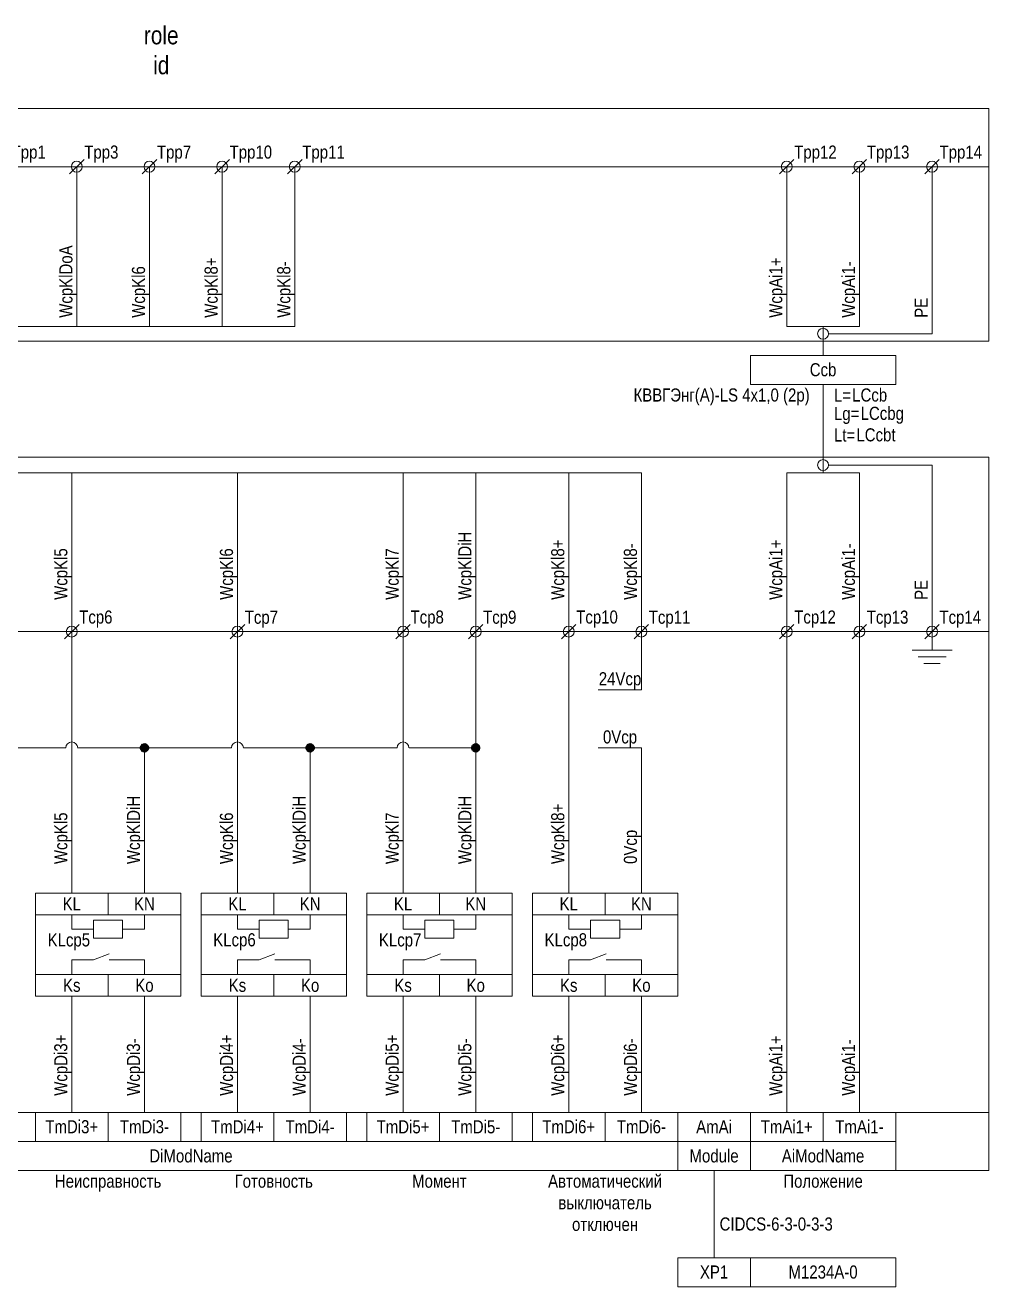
# Model space of a CAD drawing. Header units: millimetres. Extents: x 20 to 296, y -183 to -5.
# Drawn here: x 163.4 to 296, y -183.2 to -9.5 of the extents above; entities that cross this region are included whole.
import ezdxf

# ---------------------------------------------------------------- set-up
doc = ezdxf.new("R2010")
doc.units = ezdxf.units.MM
doc.header["$MEASUREMENT"] = 0
doc.linetypes.add('1_1', pattern=[2000, 1000, -1000])
doc.linetypes.add('4_2_1_2', pattern=[6702.777624, 3527.777672, -1763.888836, 0, -1411.111116])
for name, color, linetype in [('cp_params_ai', 7, 'Continuous'), ('cp_params_di', 7, 'Continuous'), ('cp_static_ai', 7, 'Continuous'), ('cp_static_di', 7, 'Continuous'), ('cp_static_do', 7, 'Continuous'), ('id_params_ai', 7, 'Continuous'), ('id_params_di', 7, 'Continuous'), ('id_params_do', 7, 'Continuous'), ('id_static_di', 7, 'Continuous'), ('id_static_do', 7, 'Continuous')]:
    doc.layers.add(name, color=color, linetype=linetype)
doc.styles.add('СГЕНЕРИР_СТИЛЬ_1', font='ARIALN.TTF')

msp = doc.modelspace()

# ---------------------------------------------------------------- hatches: boundary and pattern name
at = {"layer": 'cp_static_di', "linetype": 'Continuous', "lineweight": 0, "true_color": 0x000000}
for points in [[(179.41, -109), (179.44, -109.15), (179.52, -109.28), (179.65, -109.37), (179.81, -109.4), (179.96, -109.37), (180.09, -109.28), (180.18, -109.15), (180.21, -109), (180.18, -108.85), (180.09, -108.72), (179.96, -108.63), (179.81, -108.6), (179.65, -108.63), (179.52, -108.72), (179.44, -108.85)], [(202.21, -109), (202.24, -109.15), (202.32, -109.28), (202.45, -109.37), (202.61, -109.4), (202.76, -109.37), (202.89, -109.28), (202.97, -109.15), (203.01, -109), (202.97, -108.85), (202.89, -108.72), (202.76, -108.63), (202.61, -108.6), (202.45, -108.63), (202.32, -108.72), (202.24, -108.85)]]:
    msp.add_hatch(color=18, dxfattribs=at).paths.add_polyline_path(points)
at = {"layer": 'id_static_di', "linetype": 'Continuous', "lineweight": 0, "true_color": 0x000000}
msp.add_hatch(color=18, dxfattribs=at).paths.add_polyline_path([(225, -109), (225.04, -109.15), (225.12, -109.28), (225.25, -109.37), (225.4, -109.4), (225.56, -109.37), (225.69, -109.28), (225.77, -109.15), (225.8, -109), (225.77, -108.85), (225.69, -108.72), (225.56, -108.63), (225.4, -108.6), (225.25, -108.63), (225.12, -108.72), (225.04, -108.85)])

# ---------------------------------------------------------------- linework, layer by layer
at = {"layer": 'cp_static_ai', "color": 7, "linetype": 'Continuous', "lineweight": 15, "ltscale": 100}
for p, q in [((267.2, -94), (269.2, -92)), ((277.2, -94), (279.2, -92)), ((287.2, -94), (289.2, -92)), ((268.2, -93), (268.2, -159.18)), ((278.2, -93), (278.2, -159.18)), ((288.2, -93), (288.2, -95.53)), ((285.46, -95.53), (290.95, -95.53)), ((286.27, -96.46), (290.13, -96.46)), ((287.09, -97.39), (289.32, -97.39)), ((253.2, -159.18), (296, -159.18)), ((253.2, -167.18), (296, -167.18))]:
    msp.add_line(p, q, dxfattribs=at)
for points in [[(288.2, -29), (288.2, -52), (273.95, -52)], [(288.2, -93), (288.2, -70.07), (273.95, -70.07)]]:
    msp.add_lwpolyline(points, dxfattribs=at)
for points in [[(263.2, -159.18), (273.2, -159.18), (273.2, -163.18), (263.2, -163.18)], [(273.2, -159.18), (283.2, -159.18), (283.2, -163.18), (273.2, -163.18)], [(263.2, -163.18), (283.2, -163.18), (283.2, -167.18), (263.2, -167.18)]]:
    msp.add_lwpolyline(points, close=True, dxfattribs=at)
for centre in [(273.2, -52), (273.2, -70.07), (268.2, -93), (278.2, -93), (288.2, -93)]:
    msp.add_circle(centre, 0.75, dxfattribs=at)
at = {"layer": 'cp_static_di', "color": 7, "linetype": '1_1', "lineweight": 15, "ltscale": 100}
msp.add_line((296, -69), (56.53, -69), dxfattribs=at)
at = {"layer": 'cp_static_di', "color": 7, "linetype": 'Continuous', "lineweight": 15, "ltscale": 100}
for p, q in [((71.53, -71.14), (248.2, -71.14)), ((169.81, -71.14), (169.81, -93)), ((192.61, -71.14), (192.61, -93)), ((215.4, -71.14), (215.4, -93)), ((225.4, -71.14), (225.4, -93)), ((238.2, -71.14), (238.2, -93)), ((248.2, -71.14), (248.2, -93)), ((268.2, -71.14), (268.2, -93)), ((268.2, -71.14), (278.2, -71.14)), ((278.2, -71.14), (278.2, -93)), ((169.81, -93), (169.81, -129)), ((192.61, -93), (192.61, -129)), ((215.4, -93), (215.4, -129)), ((225.4, -129), (225.4, -93)), ((238.2, -93), (238.2, -129)), ((248.2, -93), (248.2, -101)), ((242.23, -101), (248.2, -101)), ((242.23, -109), (248.2, -109)), ((248.2, -129), (248.2, -109)), ((179.81, -129), (179.81, -109.4)), ((202.61, -129), (202.61, -109.4)), ((169.81, -143.18), (169.81, -159.18)), ((179.81, -143.18), (179.81, -159.18)), ((192.61, -143.18), (192.61, -159.18)), ((202.61, -143.18), (202.61, -159.18)), ((215.4, -143.18), (215.4, -159.18)), ((225.4, -143.18), (225.4, -159.18)), ((238.2, -143.18), (238.2, -159.18)), ((248.2, -143.18), (248.2, -159.18)), ((109.21, -159.18), (253.2, -159.18)), ((109.21, -167.18), (253.2, -167.18))]:
    msp.add_line(p, q, dxfattribs=at)
at = {"layer": 'cp_static_di', "color": 7, "linetype": '4_2_1_2', "lineweight": 15, "ltscale": 100}
msp.add_line((56.53, -93), (296, -93), dxfattribs=at)
at = {"layer": 'cp_static_di', "color": 7, "linetype": 'Continuous', "lineweight": 15, "ltscale": 100}
for points in [[(164.81, -143.18), (184.81, -143.18), (184.81, -129), (164.81, -129)], [(164.81, -131.96), (174.81, -131.96), (174.81, -129), (164.81, -129)], [(174.81, -131.96), (184.81, -131.96), (184.81, -129), (174.81, -129)], [(187.61, -143.18), (207.61, -143.18), (207.61, -129), (187.61, -129)], [(187.61, -131.96), (197.61, -131.96), (197.61, -129), (187.61, -129)], [(197.61, -131.96), (207.61, -131.96), (207.61, -129), (197.61, -129)], [(210.4, -143.18), (230.4, -143.18), (230.4, -129), (210.4, -129)], [(210.4, -131.96), (220.4, -131.96), (220.4, -129), (210.4, -129)], [(220.4, -131.96), (230.4, -131.96), (230.4, -129), (220.4, -129)], [(233.2, -143.18), (253.2, -143.18), (253.2, -129), (233.2, -129)], [(233.2, -131.96), (243.2, -131.96), (243.2, -129), (233.2, -129)], [(243.2, -131.96), (253.2, -131.96), (253.2, -129), (243.2, -129)], [(176.81, -132.72), (176.81, -135.21), (172.81, -135.21), (172.81, -132.72)], [(199.61, -132.72), (199.61, -135.21), (195.61, -135.21), (195.61, -132.72)], [(222.41, -132.72), (222.41, -135.21), (218.41, -135.21), (218.41, -132.72)], [(245.21, -132.72), (245.21, -135.21), (241.21, -135.21), (241.21, -132.72)], [(164.81, -143.18), (174.81, -143.18), (174.81, -140.21), (164.81, -140.21)], [(174.81, -143.18), (184.81, -143.18), (184.81, -140.21), (174.81, -140.21)], [(187.61, -143.18), (197.61, -143.18), (197.61, -140.21), (187.61, -140.21)], [(197.61, -143.18), (207.61, -143.18), (207.61, -140.21), (197.61, -140.21)], [(210.4, -143.18), (220.4, -143.18), (220.4, -140.21), (210.4, -140.21)], [(220.4, -143.18), (230.4, -143.18), (230.4, -140.21), (220.4, -140.21)], [(233.2, -143.18), (243.2, -143.18), (243.2, -140.21), (233.2, -140.21)], [(243.2, -143.18), (253.2, -143.18), (253.2, -140.21), (243.2, -140.21)], [(164.81, -159.18), (174.81, -159.18), (174.81, -163.18), (164.81, -163.18)], [(174.81, -159.18), (184.81, -159.18), (184.81, -163.18), (174.81, -163.18)], [(187.61, -159.18), (197.61, -159.18), (197.61, -163.18), (187.61, -163.18)], [(197.61, -159.18), (207.61, -159.18), (207.61, -163.18), (197.61, -163.18)], [(210.4, -159.18), (220.4, -159.18), (220.4, -163.18), (210.4, -163.18)], [(220.4, -159.18), (230.4, -159.18), (230.4, -163.18), (220.4, -163.18)], [(233.2, -159.18), (243.2, -159.18), (243.2, -163.18), (233.2, -163.18)], [(243.2, -159.18), (253.2, -159.18), (253.2, -163.18), (243.2, -163.18)], [(119.21, -163.18), (253.2, -163.18), (253.2, -167.18), (119.21, -167.18)]]:
    msp.add_lwpolyline(points, close=True, dxfattribs=at)
for points in [[(169.81, -131.96), (169.81, -133.96), (172.81, -133.96)], [(179.81, -131.96), (179.81, -133.96), (176.81, -133.96)], [(192.61, -131.96), (192.61, -133.96), (195.61, -133.96)], [(202.61, -131.96), (202.61, -133.96), (199.61, -133.96)], [(215.41, -131.96), (215.41, -133.96), (218.41, -133.96)], [(225.4, -131.96), (225.4, -133.96), (222.41, -133.96)], [(238.21, -131.96), (238.21, -133.96), (241.21, -133.96)], [(248.2, -131.96), (248.2, -133.96), (245.21, -133.96)], [(169.81, -140.21), (169.81, -138.18), (172.81, -138.18)], [(172.81, -138.18), (174.95, -137.35)], [(176.81, -138.18), (174.95, -138.18)], [(179.81, -140.21), (179.81, -138.18), (176.81, -138.18)], [(192.61, -140.21), (192.61, -138.18), (195.61, -138.18)], [(195.61, -138.18), (197.75, -137.35)], [(199.61, -138.18), (197.75, -138.18)], [(202.61, -140.21), (202.61, -138.18), (199.61, -138.18)], [(215.41, -140.21), (215.41, -138.18), (218.41, -138.18)], [(218.41, -138.18), (220.55, -137.35)], [(222.41, -138.18), (220.55, -138.18)], [(225.4, -140.21), (225.4, -138.18), (222.41, -138.18)], [(238.21, -140.21), (238.21, -138.18), (241.21, -138.18)], [(241.21, -138.18), (243.34, -137.35)], [(245.21, -138.18), (243.35, -138.18)], [(248.2, -140.21), (248.2, -138.18), (245.21, -138.18)]]:
    msp.add_lwpolyline(points, dxfattribs=at)
at = {"layer": 'cp_static_di', "color": 7, "linetype": 'Continuous', "lineweight": 70, "ltscale": 100}
for centre in [(179.81, -109), (202.61, -109)]:
    msp.add_circle(centre, 0.4, dxfattribs=at)
at = {"layer": 'cp_static_do', "color": 7, "linetype": '1_1', "lineweight": 15, "ltscale": 100}
msp.add_line((296, -69), (296, -167.18), dxfattribs=at)
at = {"layer": 'cp_static_do', "color": 7, "linetype": 'Continuous', "lineweight": 15, "ltscale": 100}
for p, q in [((168.81, -94), (170.81, -92)), ((191.61, -94), (193.61, -92)), ((214.4, -94), (216.4, -92)), ((224.4, -94), (226.4, -92)), ((237.2, -94), (239.2, -92)), ((247.2, -94), (249.2, -92)), ((258.2, -167.18), (258.2, -179.18))]:
    msp.add_line(p, q, dxfattribs=at)
for points in [[(263.2, -167.18), (253.2, -167.18), (253.2, -163.18), (263.2, -163.18)], [(263.2, -183.18), (253.2, -183.18), (253.2, -179.18), (263.2, -179.18)], [(263.2, -179.18), (283.2, -179.18), (283.2, -183.18), (263.2, -183.18)]]:
    msp.add_lwpolyline(points, close=True, dxfattribs=at)
for centre in [(169.81, -93), (192.61, -93), (215.4, -93), (225.4, -93), (238.2, -93), (248.2, -93)]:
    msp.add_circle(centre, 0.75, dxfattribs=at)
for centre in [(169.81, -109), (192.61, -109), (215.4, -109)]:
    msp.add_arc(centre, 0.815, 0, 180, dxfattribs=at)
at = {"layer": 'id_static_di', "color": 7, "linetype": 'Continuous', "lineweight": 15, "ltscale": 100}
for p, q in [((273.2, -71.14), (273.2, -59)), ((168.99, -109), (147.82, -109)), ((191.79, -109), (170.62, -109)), ((214.59, -109), (193.42, -109)), ((225, -109), (216.22, -109))]:
    msp.add_line(p, q, dxfattribs=at)
at = {"layer": 'id_static_di', "color": 7, "linetype": 'Continuous', "lineweight": 70, "ltscale": 100}
msp.add_circle((225.4, -109), 0.4, dxfattribs=at)
at = {"layer": 'id_static_do', "color": 7, "linetype": '1_1', "lineweight": 15, "ltscale": 100}
for p, q in [((296, -21), (93.03, -21)), ((296, -53), (296, -21)), ((296, -53), (93.03, -53))]:
    msp.add_line(p, q, dxfattribs=at)
at = {"layer": 'id_static_do', "color": 7, "linetype": '4_2_1_2', "lineweight": 15, "ltscale": 100}
msp.add_line((93.03, -29), (296, -29), dxfattribs=at)
at = {"layer": 'id_static_do', "color": 7, "linetype": 'Continuous', "lineweight": 15, "ltscale": 100}
for p, q in [((169.5, -30), (171.5, -28)), ((170.5, -51), (170.5, -29)), ((179.5, -30), (181.5, -28)), ((180.5, -51), (180.5, -29)), ((189.5, -30), (191.5, -28)), ((190.5, -51), (190.5, -29)), ((199.5, -30), (201.5, -28)), ((200.5, -51), (200.5, -29)), ((267.2, -30), (269.2, -28)), ((268.2, -51), (268.2, -29)), ((277.2, -30), (279.2, -28)), ((278.2, -51), (278.2, -29)), ((287.2, -30), (289.2, -28)), ((100.5, -51), (200.5, -51)), ((268.2, -51), (278.2, -51)), ((273.2, -55), (273.2, -51))]:
    msp.add_line(p, q, dxfattribs=at)
msp.add_lwpolyline([(263.2, -59), (283.2, -59), (283.2, -55), (263.2, -55)], close=True, dxfattribs=at)
for centre in [(170.5, -29), (180.5, -29), (190.5, -29), (200.5, -29), (268.2, -29), (278.2, -29), (288.2, -29)]:
    msp.add_circle(centre, 0.75, dxfattribs=at)

# ---------------------------------------------------------------- texts
at = {"layer": 'cp_params_ai', "color": 7, "linetype": 'Continuous', "lineweight": 15, "char_height": 1.8, "attachment_point": 1, "rotation": 90, "style": 'СГЕНЕРИР_СТИЛЬ_1'}
for s, insert in [('\\A1;{\\pql;\\fArial Narrow|b0|i0|c204|p34;Wcp\\fArial Narrow|b0|i0|c204|p34;Ai\\fArial Narrow|b0|i0|c204|p34;1+}', (265.79, -49.8)), ('\\A1;{\\pql;\\fArial Narrow|b0|i0|c204|p34;Wcp\\fArial Narrow|b0|i0|c204|p34;Ai\\fArial Narrow|b0|i0|c204|p34;1-}', (275.79, -49.8)), ('\\A1;{\\pql;\\fArial Narrow|b0|i0|c204|p34;Wcp\\fArial Narrow|b0|i0|c204|p34;Ai\\fArial Narrow|b0|i0|c204|p34;1+}', (265.79, -88.63)), ('\\A1;{\\pql;\\fArial Narrow|b0|i0|c204|p34;Wcp\\fArial Narrow|b0|i0|c204|p34;Ai\\fArial Narrow|b0|i0|c204|p34;1-}', (275.79, -88.63)), ('\\A1;{\\pql;\\fArial Narrow|b0|i0|c204|p34;Wcp\\fArial Narrow|b0|i0|c204|p34;Ai\\fArial Narrow|b0|i0|c204|p34;1+}', (265.79, -156.89)), ('\\A1;{\\pql;\\fArial Narrow|b0|i0|c204|p34;Wcp\\fArial Narrow|b0|i0|c204|p34;Ai\\fArial Narrow|b0|i0|c204|p34;1-}', (275.79, -156.89))]:
    msp.add_mtext(s, dxfattribs=dict(at, insert=insert))
at = {"layer": 'cp_params_ai', "color": 7, "linetype": 'Continuous', "lineweight": 15, "char_height": 1.8, "style": 'СГЕНЕРИР_СТИЛЬ_1'}
for s, insert, attachment_point in [('\\A1;{\\pql;\\fArial Narrow|b0|i0|c204|p34;Tcp1\\fArial Narrow|b0|i0|c204|p34;2}', (269.23, -90.09), 1), ('\\A1;{\\pql;\\fArial Narrow|b0|i0|c204|p34;Tcp1\\fArial Narrow|b0|i0|c204|p34;3}', (279.21, -90.11), 1), ('\\A1;{\\pql;\\fArial Narrow|b0|i0|c204|p34;Tcp1\\fArial Narrow|b0|i0|c204|p34;4}', (289.21, -90.11), 1), ('\\A1;{\\pqc;\\fArial Narrow|b0|i0|c204|p34;Tm\\fArial Narrow|b0|i0|c204|p34;Ai\\fArial Narrow|b0|i0|c204|p34;1+}', (268.2, -160.25), 2), ('\\A1;{\\pqc;\\fArial Narrow|b0|i0|c204|p34;Tm\\fArial Narrow|b0|i0|c204|p34;Ai\\fArial Narrow|b0|i0|c204|p34;1-}', (278.2, -160.25), 2), ('\\A1;{\\pqc;\\fArial Narrow|b0|i0|c204|p34;Ai\\fArial Narrow|b0|i0|c204|p34;ModName}', (273.2, -164.26), 2)]:
    msp.add_mtext(s, dxfattribs=dict(at, insert=insert, attachment_point=attachment_point))
at = {"layer": 'cp_params_di', "color": 7, "linetype": 'Continuous', "lineweight": 15, "char_height": 1.8, "rotation": 90, "style": 'СГЕНЕРИР_СТИЛЬ_1'}
for s, insert, attachment_point in [('\\A1;{\\pql;\\fArial Narrow|b0|i0|c204|p34;WcpKl8\\fArial Narrow|b0|i0|c204|p34;+}', (188.09, -49.8), 1), ('\\A1;{\\pql;\\fArial Narrow|b0|i0|c204|p34;WcpKl\\fArial Narrow|b0|i0|c204|p34;6\\fArial Narrow|b0|i0|c204|p34;}', (178.09, -49.8), 1), ('\\A1;{\\pql;\\fArial Narrow|b0|i0|c204|p34;WcpKl8\\fArial Narrow|b0|i0|c204|p34;-}', (198.09, -49.8), 1), ('\\A1;{\\pql;\\fArial Narrow|b0|i0|c204|p34;WcpKl\\fArial Narrow|b0|i0|c204|p34;DiH}', (223, -88.63), 1), ('\\A1;{\\pql;\\fArial Narrow|b0|i0|c204|p34;WcpKl\\fArial Narrow|b0|i0|c204|p34;5\\fArial Narrow|b0|i0|c204|p34;}', (167.4, -88.63), 1), ('\\A1;{\\pql;\\fArial Narrow|b0|i0|c204|p34;WcpKl\\fArial Narrow|b0|i0|c204|p34;6\\fArial Narrow|b0|i0|c204|p34;}', (190.2, -88.63), 1), ('\\A1;{\\pql;\\fArial Narrow|b0|i0|c204|p34;WcpKl8\\fArial Narrow|b0|i0|c204|p34;+}', (235.79, -88.63), 1), ('\\A1;{\\pql;\\fArial Narrow|b0|i0|c204|p34;WcpKl8\\fArial Narrow|b0|i0|c204|p34;-}', (245.79, -88.63), 1), ('\\A1;{\\pql;\\fArial Narrow|b0|i0|c204|p34;WcpKl\\fArial Narrow|b0|i0|c204|p34;7\\fArial Narrow|b0|i0|c204|p34;}', (213, -88.63), 1), ('\\A1;{\\pql;\\fArial Narrow|b0|i0|c204|p34;WcpKl\\fArial Narrow|b0|i0|c204|p34;DiH}', (177.4, -125), 1), ('\\A1;{\\pql;\\fArial Narrow|b0|i0|c204|p34;WcpKl\\fArial Narrow|b0|i0|c204|p34;DiH}', (200.2, -125), 1), ('\\A1;{\\pql;\\fArial Narrow|b0|i0|c204|p34;WcpKl\\fArial Narrow|b0|i0|c204|p34;DiH}', (223, -125), 1), ('\\A1;{\\pql;\\fArial Narrow|b0|i0|c204|p34;WcpKl\\fArial Narrow|b0|i0|c204|p34;5\\fArial Narrow|b0|i0|c204|p34;}', (167.4, -125), 1), ('\\A1;{\\pql;\\fArial Narrow|b0|i0|c204|p34;WcpKl\\fArial Narrow|b0|i0|c204|p34;6\\fArial Narrow|b0|i0|c204|p34;}', (190.2, -125), 1), ('\\A1;{\\pql;\\fArial Narrow|b0|i0|c204|p34;WcpKl\\fArial Narrow|b0|i0|c204|p34;7\\fArial Narrow|b0|i0|c204|p34;}', (213, -125), 1), ('\\A1;{\\pql;\\fArial Narrow|b0|i0|c204|p34;WcpKl8\\fArial Narrow|b0|i0|c204|p34;+}', (235.79, -125), 1), ('\\A1;{\\pqc;\\fArial Narrow|b0|i0|c204|p34;0V\\fArial Narrow|b0|i0|c204|p34;cp}', (245.79, -122.63), 2), ('\\A1;{\\pql;\\fArial Narrow|b0|i0|c204|p34;WcpDi\\fArial Narrow|b0|i0|c204|p34;3\\fArial Narrow|b0|i0|c204|p34;+}', (167.4, -156.89), 1), ('\\A1;{\\pql;\\fArial Narrow|b0|i0|c204|p34;WcpDi\\fArial Narrow|b0|i0|c204|p34;3\\fArial Narrow|b0|i0|c204|p34;-}', (177.4, -156.89), 1), ('\\A1;{\\pql;\\fArial Narrow|b0|i0|c204|p34;WcpDi\\fArial Narrow|b0|i0|c204|p34;4\\fArial Narrow|b0|i0|c204|p34;+}', (190.2, -156.89), 1), ('\\A1;{\\pql;\\fArial Narrow|b0|i0|c204|p34;WcpDi\\fArial Narrow|b0|i0|c204|p34;4\\fArial Narrow|b0|i0|c204|p34;-}', (200.2, -156.89), 1), ('\\A1;{\\pql;\\fArial Narrow|b0|i0|c204|p34;WcpDi\\fArial Narrow|b0|i0|c204|p34;5\\fArial Narrow|b0|i0|c204|p34;+}', (213, -156.89), 1), ('\\A1;{\\pql;\\fArial Narrow|b0|i0|c204|p34;WcpDi\\fArial Narrow|b0|i0|c204|p34;5\\fArial Narrow|b0|i0|c204|p34;-}', (223, -156.89), 1), ('\\A1;{\\pql;\\fArial Narrow|b0|i0|c204|p34;WcpDi\\fArial Narrow|b0|i0|c204|p34;6\\fArial Narrow|b0|i0|c204|p34;+}', (235.79, -156.89), 1), ('\\A1;{\\pql;\\fArial Narrow|b0|i0|c204|p34;WcpDi\\fArial Narrow|b0|i0|c204|p34;6\\fArial Narrow|b0|i0|c204|p34;-}', (245.79, -156.89), 1)]:
    msp.add_mtext(s, dxfattribs=dict(at, insert=insert, attachment_point=attachment_point))
at = {"layer": 'cp_params_di', "color": 7, "linetype": 'Continuous', "lineweight": 15, "char_height": 1.8, "style": 'СГЕНЕРИР_СТИЛЬ_1'}
for s, insert, attachment_point in [('\\A1;{\\pql;\\fArial Narrow|b0|i0|c204|p34;Tcp\\fArial Narrow|b0|i0|c204|p34;6}', (170.83, -90.09), 1), ('\\A1;{\\pql;\\fArial Narrow|b0|i0|c204|p34;Tcp\\fArial Narrow|b0|i0|c204|p34;7}', (193.61, -90.12), 1), ('\\A1;{\\pql;\\fArial Narrow|b0|i0|c204|p34;Tcp\\fArial Narrow|b0|i0|c204|p34;8}', (216.43, -90.09), 1), ('\\A1;{\\pql;\\fArial Narrow|b0|i0|c204|p34;Tcp\\fArial Narrow|b0|i0|c204|p34;9}', (226.41, -90.11), 1), ('\\A1;{\\pql;\\fArial Narrow|b0|i0|c204|p34;Tcp1\\fArial Narrow|b0|i0|c204|p34;0}', (239.23, -90.09), 1), ('\\A1;{\\pql;\\fArial Narrow|b0|i0|c204|p34;Tcp1\\fArial Narrow|b0|i0|c204|p34;1}', (249.21, -90.11), 1), ('\\A1;{\\pqc;\\fArial Narrow|b0|i0|c204|p34;24V\\fArial Narrow|b0|i0|c204|p34;cp}', (245.26, -98.59), 2), ('\\A1;{\\pqc;\\fArial Narrow|b0|i0|c204|p34;0V\\fArial Narrow|b0|i0|c204|p34;cp}', (245.26, -106.59), 2), ('\\A1;{\\pqc;\\fArial Narrow|b0|i0|c204|p34;K\\fArial Narrow|b0|i0|c204|p34;L}', (169.81, -129.56), 2), ('\\A1;{\\pqc;\\fArial Narrow|b0|i0|c204|p34;K\\fArial Narrow|b0|i0|c204|p34;N}', (179.81, -129.56), 2), ('\\A1;{\\pqc;\\fArial Narrow|b0|i0|c204|p34;K\\fArial Narrow|b0|i0|c204|p34;L}', (192.61, -129.56), 2), ('\\A1;{\\pqc;\\fArial Narrow|b0|i0|c204|p34;K\\fArial Narrow|b0|i0|c204|p34;N}', (202.61, -129.56), 2), ('\\A1;{\\pqc;\\fArial Narrow|b0|i0|c204|p34;K\\fArial Narrow|b0|i0|c204|p34;L}', (215.4, -129.56), 2), ('\\A1;{\\pqc;\\fArial Narrow|b0|i0|c204|p34;K\\fArial Narrow|b0|i0|c204|p34;N}', (225.4, -129.56), 2), ('\\A1;{\\pqc;\\fArial Narrow|b0|i0|c204|p34;K\\fArial Narrow|b0|i0|c204|p34;L}', (238.2, -129.56), 2), ('\\A1;{\\pqc;\\fArial Narrow|b0|i0|c204|p34;K\\fArial Narrow|b0|i0|c204|p34;N}', (248.2, -129.56), 2), ('\\A1;{\\pqc;\\fArial Narrow|b0|i0|c204|p34;KLcp\\fArial Narrow|b0|i0|c204|p34;5}', (169.41, -134.53), 2), ('\\A1;{\\pqc;\\fArial Narrow|b0|i0|c204|p34;KLcp\\fArial Narrow|b0|i0|c204|p34;6}', (192.2, -134.52), 2), ('\\A1;{\\pqc;\\fArial Narrow|b0|i0|c204|p34;KLcp\\fArial Narrow|b0|i0|c204|p34;7}', (215, -134.53), 2), ('\\A1;{\\pqc;\\fArial Narrow|b0|i0|c204|p34;KLcp\\fArial Narrow|b0|i0|c204|p34;8}', (237.8, -134.52), 2), ('\\A1;{\\pqc;\\fArial Narrow|b0|i0|c204|p34;Ks}', (169.81, -140.78), 2), ('\\A1;{\\pqc;\\fArial Narrow|b0|i0|c204|p34;Ko}', (179.81, -140.78), 2), ('\\A1;{\\pqc;\\fArial Narrow|b0|i0|c204|p34;Ks}', (192.61, -140.78), 2), ('\\A1;{\\pqc;\\fArial Narrow|b0|i0|c204|p34;Ko}', (202.61, -140.78), 2), ('\\A1;{\\pqc;\\fArial Narrow|b0|i0|c204|p34;Ks}', (215.4, -140.78), 2), ('\\A1;{\\pqc;\\fArial Narrow|b0|i0|c204|p34;Ko}', (225.4, -140.78), 2), ('\\A1;{\\pqc;\\fArial Narrow|b0|i0|c204|p34;Ks}', (238.2, -140.78), 2), ('\\A1;{\\pqc;\\fArial Narrow|b0|i0|c204|p34;Ko}', (248.2, -140.78), 2), ('\\A1;{\\pqc;\\fArial Narrow|b0|i0|c204|p34;TmDi\\fArial Narrow|b0|i0|c204|p34;3\\fArial Narrow|b0|i0|c204|p34;+}', (169.81, -160.25), 2), ('\\A1;{\\pqc;\\fArial Narrow|b0|i0|c204|p34;TmDi\\fArial Narrow|b0|i0|c204|p34;3\\fArial Narrow|b0|i0|c204|p34;-}', (179.81, -160.25), 2), ('\\A1;{\\pqc;\\fArial Narrow|b0|i0|c204|p34;TmDi\\fArial Narrow|b0|i0|c204|p34;4\\fArial Narrow|b0|i0|c204|p34;+}', (192.61, -160.26), 2), ('\\A1;{\\pqc;\\fArial Narrow|b0|i0|c204|p34;TmDi\\fArial Narrow|b0|i0|c204|p34;4\\fArial Narrow|b0|i0|c204|p34;-}', (202.61, -160.26), 2), ('\\A1;{\\pqc;\\fArial Narrow|b0|i0|c204|p34;TmDi\\fArial Narrow|b0|i0|c204|p34;5\\fArial Narrow|b0|i0|c204|p34;+}', (215.4, -160.26), 2), ('\\A1;{\\pqc;\\fArial Narrow|b0|i0|c204|p34;TmDi\\fArial Narrow|b0|i0|c204|p34;5\\fArial Narrow|b0|i0|c204|p34;-}', (225.4, -160.26), 2), ('\\A1;{\\pqc;\\fArial Narrow|b0|i0|c204|p34;TmDi\\fArial Narrow|b0|i0|c204|p34;6\\fArial Narrow|b0|i0|c204|p34;+}', (238.2, -160.25), 2), ('\\A1;{\\pqc;\\fArial Narrow|b0|i0|c204|p34;TmDi\\fArial Narrow|b0|i0|c204|p34;6\\fArial Narrow|b0|i0|c204|p34;-}', (248.2, -160.25), 2), ('\\A1;{\\pqc;\\fArial Narrow|b0|i0|c204|p34;Am\\fArial Narrow|b0|i0|c204|p34;A\\fArial Narrow|b0|i0|c204|p34;i}', (258.2, -160.26), 2), ('\\A1;{\\pqc;\\fArial Narrow|b0|i0|c204|p34;DiModName}', (186.21, -164.26), 2)]:
    msp.add_mtext(s, dxfattribs=dict(at, insert=insert, attachment_point=attachment_point))
at = {"layer": 'cp_static_ai', "color": 7, "linetype": 'Continuous', "lineweight": 15, "char_height": 1.8, "attachment_point": 1, "rotation": 90, "style": 'СГЕНЕРИР_СТИЛЬ_1'}
for insert in [(285.8, -49.8), (285.8, -88.63)]:
    msp.add_mtext('\\A1;{\\pql;\\fArial Narrow|b0|i0|c204|p34;PE}', dxfattribs=dict(at, insert=insert))
at = {"layer": 'cp_static_ai', "color": 7, "linetype": 'Continuous', "lineweight": 15, "insert": (273.2, -167.74), "char_height": 1.8, "attachment_point": 2, "style": 'СГЕНЕРИР_СТИЛЬ_1'}
msp.add_mtext('\\A1;{\\pqc;\\fArial Narrow|b0|i0|c204|p34;Положение}', dxfattribs=at)
at = {"layer": 'cp_static_di', "color": 7, "linetype": 'Continuous', "lineweight": 15, "char_height": 1.8, "attachment_point": 2, "style": 'СГЕНЕРИР_СТИЛЬ_1'}
for s, insert in [('\\A1;{\\pqc;\\fArial Narrow|b0|i0|c204|p34;Неисправность}', (174.81, -167.74)), ('\\A1;{\\pqc;\\fArial Narrow|b0|i0|c204|p34;Готовность}', (197.61, -167.74)), ('\\A1;{\\pqc;\\fArial Narrow|b0|i0|c204|p34;Момент}', (220.4, -167.74))]:
    msp.add_mtext(s, dxfattribs=dict(at, insert=insert))
at = {"layer": 'cp_static_di', "color": 7, "linetype": 'Continuous', "lineweight": 15, "insert": (243.2, -167.74), "char_height": 1.8, "width": 20, "attachment_point": 2, "line_spacing_factor": 0.991432, "style": 'СГЕНЕРИР_СТИЛЬ_1'}
msp.add_mtext('\\A1;{\\pqc;\\fArial Narrow|b0|i0|c204|p34;Автоматический выключатель отключен}', dxfattribs=at)
at = {"layer": 'cp_static_do', "color": 7, "linetype": 'Continuous', "lineweight": 15, "char_height": 1.8, "attachment_point": 2, "style": 'СГЕНЕРИР_СТИЛЬ_1'}
for s, insert in [('\\A1;{\\pqc;\\fArial Narrow|b0|i0|c204|p34;Module}', (258.2, -164.26)), ('\\A1;{\\pqc;\\fArial Narrow|b0|i0|c204|p34;XP1}', (258.2, -180.25)), ('\\A1;{\\pqc;\\fArial Narrow|b0|i0|c204|p34;M12\\fArial Narrow|b0|i0|c204|p34;34A\\fArial Narrow|b0|i0|c204|p34;-0}', (273.2, -180.25))]:
    msp.add_mtext(s, dxfattribs=dict(at, insert=insert))
at = {"layer": 'id_params_ai', "color": 7, "linetype": 'Continuous', "lineweight": 15, "char_height": 1.8, "attachment_point": 1, "style": 'СГЕНЕРИР_СТИЛЬ_1'}
for s, insert in [('\\A1;{\\pql;\\fArial Narrow|b0|i0|c204|p34;Tpp\\fArial Narrow|b0|i0|c204|p34;10}', (191.53, -26.09)), ('\\A1;{\\pql;\\fArial Narrow|b0|i0|c204|p34;Tpp\\fArial Narrow|b0|i0|c204|p34;11}', (201.53, -26.09)), ('\\A1;{\\pql;\\fArial Narrow|b0|i0|c204|p34;Tpp1\\fArial Narrow|b0|i0|c204|p34;2}', (269.23, -26.09)), ('\\A1;{\\pql;\\fArial Narrow|b0|i0|c204|p34;Tpp1\\fArial Narrow|b0|i0|c204|p34;3}', (279.23, -26.09)), ('\\A1;{\\pql;\\fArial Narrow|b0|i0|c204|p34;Tpp1\\fArial Narrow|b0|i0|c204|p34;4}', (289.23, -26.09))]:
    msp.add_mtext(s, dxfattribs=dict(at, insert=insert))
at = {"layer": 'id_params_di', "color": 7, "linetype": 'Continuous', "lineweight": 15, "style": 'СГЕНЕРИР_СТИЛЬ_1'}
for s, insert, char_height, attachment_point in [('\\A1;{\\pqc;\\fArial Narrow|b0|i0|c204|p34;role}', (182.12, -9.66), 2.5, 2), ('\\A1;{\\pqc;\\fArial Narrow|b0|i0|c204|p34;id}', (182.12, -13.78), 2.5, 2), ('\\A1;{\\pql;\\fArial Narrow|b0|i0|c204|p34;LC\\fArial Narrow|b0|i0|c204|p34;cb}', (277.21, -59.53), 1.8, 1), ('\\A1;{\\pql;\\fArial Narrow|b0|i0|c204|p34;LC\\fArial Narrow|b0|i0|c204|p34;cb\\fArial Narrow|b0|i0|c204|p34;g}', (278.37, -62.05), 1.8, 1), ('\\A1;{\\pql;\\fArial Narrow|b0|i0|c204|p34;LC\\fArial Narrow|b0|i0|c204|p34;cb\\fArial Narrow|b0|i0|c204|p34;t}', (277.79, -65.01), 1.8, 1)]:
    msp.add_mtext(s, dxfattribs=dict(at, insert=insert, char_height=char_height, attachment_point=attachment_point))
at = {"layer": 'id_params_do', "color": 7, "linetype": 'Continuous', "lineweight": 15, "char_height": 1.8, "style": 'СГЕНЕРИР_СТИЛЬ_1'}
for s, insert, attachment_point in [('\\A1;{\\pql;\\fArial Narrow|b0|i0|c204|p34;Tpp1}', (161.53, -26.09), 1), ('\\A1;{\\pql;\\fArial Narrow|b0|i0|c204|p34;Tpp\\fArial Narrow|b0|i0|c204|p34;3}', (171.53, -26.09), 1), ('\\A1;{\\pql;\\fArial Narrow|b0|i0|c204|p34;Tpp\\fArial Narrow|b0|i0|c204|p34;7}', (181.53, -26.09), 1), ('\\A1;{\\pqc;\\fArial Narrow|b0|i0|c204|p34;C\\fArial Narrow|b0|i0|c204|p34;cb}', (273.2, -56.05), 2)]:
    msp.add_mtext(s, dxfattribs=dict(at, insert=insert, attachment_point=attachment_point))
at = {"layer": 'id_params_do', "color": 7, "linetype": 'Continuous', "lineweight": 15, "insert": (168.1, -49.8), "char_height": 1.8, "attachment_point": 1, "rotation": 90, "style": 'СГЕНЕРИР_СТИЛЬ_1'}
msp.add_mtext('\\A1;{\\pql;\\fArial Narrow|b0|i0|c204|p34;WcpKl\\fArial Narrow|b0|i0|c204|p34;DoA}', dxfattribs=at)
at = {"layer": 'id_static_di', "color": 7, "linetype": 'Continuous', "lineweight": 15, "char_height": 1.8, "attachment_point": 1, "style": 'СГЕНЕРИР_СТИЛЬ_1'}
for s, insert in [('\\A1;{\\pql;\\fArial Narrow|b0|i0|c204|p34;КВВГ\\fArial Narrow|b0|i0|c204|p34;Э\\fArial Narrow|b0|i0|c204|p34;нг(А)-LS \\fArial Narrow|b0|i0|c204|p34;4\\fArial Narrow|b0|i0|c204|p34;х1,0 (\\fArial Narrow|b0|i0|c204|p34;2\\fArial Narrow|b0|i0|c204|p34;р) }', (247.12, -59.53)), ('\\A1;{\\pql;\\fArial Narrow|b0|i0|c204|p34;L=}', (274.7, -59.56)), ('\\A1;{\\pql;\\fArial Narrow|b0|i0|c204|p34;Lg=}', (274.7, -62.08)), ('\\A1;{\\pql;\\fArial Narrow|b0|i0|c204|p34;Lt=}', (274.7, -65.04)), ('\\A1;{\\pql;\\fArial Narrow|b0|i0|c204|p34;CIDC\\fArial Narrow|b0|i0|c204|p34;S\\fArial Narrow|b0|i0|c204|p34;-6-3-0-3-3}', (258.96, -173.64))]:
    msp.add_mtext(s, dxfattribs=dict(at, insert=insert))

doc.saveas('drawing.dxf')
